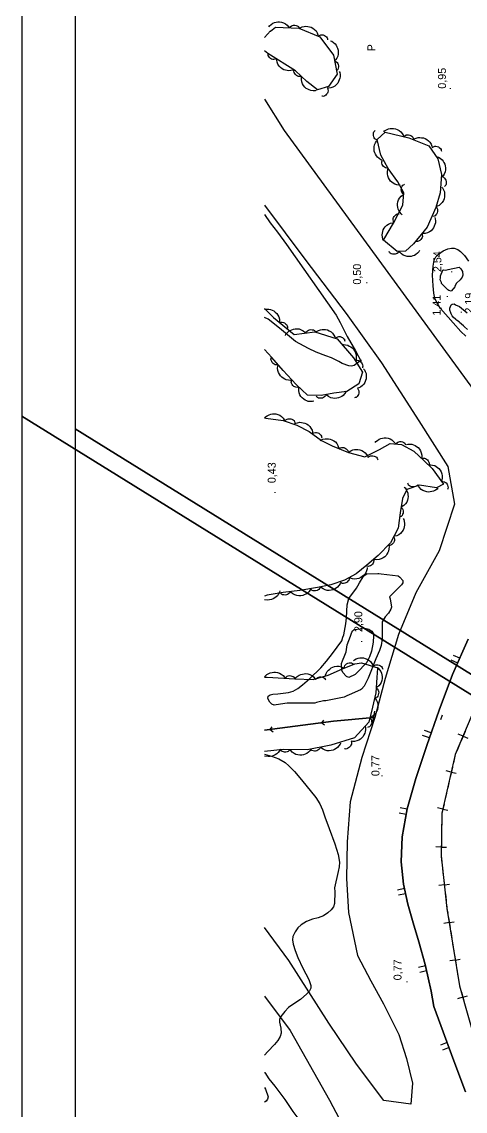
# Model space of a CAD drawing. Extents: x 747954 to 748544, y 4317181 to 4318208.
# Drawn here: x 747954.5 to 748037.6, y 4317416.2 to 4317620.4 of the extents above; entities that cross this region are included whole.
import ezdxf

# ---------------------------------------------------------------- set-up
doc = ezdxf.new("R2010")
doc.units = 0
doc.linetypes.add('DASHED', pattern=[0])
doc.layers.get('0').update_dxf_attribs({"linetype": 'CONTINUOUS'})
for name, color, linetype in [('1', 7, 'CONTINUOUS'), ('11', 7, 'CONTINUOUS'), ('2', 7, 'CONTINUOUS'), ('27', 7, 'CONTINUOUS'), ('36', 7, 'CONTINUOUS'), ('44', 7, 'CONTINUOUS'), ('48', 7, 'CONTINUOUS'), ('53', 7, 'CONTINUOUS'), ('56', 7, 'CONTINUOUS'), ('PATTERN_CLASS', 7, 'CONTINUOUS')]:
    doc.layers.add(name, color=color, linetype=linetype)

msp = doc.modelspace()

# ---------------------------------------------------------------- linework, layer by layer
at = {"layer": '1', "color": 0, "linetype": 'CONTINUOUS'}
for p, q in [((748036.56, 4317501.13), (748035.35, 4317501.67)), ((748036.16, 4317500.22), (748034.94, 4317500.76)), ((748031.18, 4317487.14), (748029.92, 4317487.58)), ((748030.85, 4317486.2), (748029.59, 4317486.64)), ((748026.69, 4317472.83), (748025.38, 4317473.07)), ((748026.51, 4317471.85), (748025.2, 4317472.09)), ((748026.2, 4317457.96), (748024.89, 4317457.68)), ((748026.4, 4317456.98), (748025.1, 4317456.71)), ((748030.13, 4317443.49), (748028.83, 4317443.2)), ((748030.34, 4317442.52), (748029.04, 4317442.23)), ((748034.2, 4317429.11), (748032.95, 4317428.64)), ((748034.55, 4317428.17), (748033.3, 4317427.71))]:
    msp.add_line(p, q, dxfattribs=at)
msp.add_lwpolyline([(748038.14, 4317504.69), (748035.22, 4317498.09), (748032.68, 4317491.37), (748030.35, 4317484.8), (748028.31, 4317478.59), (748026.7, 4317472.89), (748025.74, 4317467.69), (748025.58, 4317462.98), (748026.02, 4317458.79), (748026.81, 4317455.05), (748027.81, 4317451.56), (748028.91, 4317447.98), (748030.08, 4317443.71), (748031.18, 4317438.73), (748031.67, 4317435.85), (748035.47, 4317425.71), (748037.64, 4317419.86)], dxfattribs=at)
at = {"layer": '11', "color": 0, "linetype": 'DASHED'}
for points in [[(748000, 4317605.9), (748003.63, 4317600.01), (748043.7, 4317545.21), (748047.47, 4317540.73), (748051.45, 4317542.02), (748057.68, 4317545.34), (748064.11, 4317547.54), (748069.48, 4317549.06), (748075.17, 4317549.69), (748081.34, 4317550.17), (748086.13, 4317550.8), (748089.96, 4317551.21), (748095.17, 4317553.44), (748098.52, 4317557.4), (748100.82, 4317560.67), (748100.83, 4317565.58), (748094.16, 4317581.65), (748088.17, 4317591.9)], [(748000, 4317586.04), (748007.74, 4317575.69), (748015.28, 4317565.73), (748021.86, 4317556.46), (748028.91, 4317545.59), (748034.33, 4317537.04), (748035.55, 4317530.02), (748032.72, 4317521.28), (748028.32, 4317513.41), (748025.07, 4317505.55), (748022.59, 4317497.36), (748020.66, 4317490.05), (748018.2, 4317482.53), (748016.02, 4317474.25), (748015.44, 4317466.71), (748015.36, 4317459.84), (748015.68, 4317453.48), (748017.39, 4317445.4), (748019.9, 4317440.69), (748022.29, 4317436.39), (748025.11, 4317430.62), (748026.57, 4317426.12), (748027.69, 4317421.51), (748027.36, 4317417.56), (748022.32, 4317418.23), (748017.21, 4317425.09), (748012.05, 4317432.75), (748004.54, 4317444.46), (748000, 4317450.64)], [(748000, 4317437.81), (748004.79, 4317431.34), (748012.17, 4317418.32), (748021.83, 4317399.92), (748025.86, 4317393.98)]]:
    msp.add_lwpolyline(points, dxfattribs=at)
at = {"layer": '2', "color": 0, "linetype": 'CONTINUOUS'}
for p, q in [((748020.6, 4317491.23), (748020.21, 4317489.17)), ((748033.25, 4317490.48), (748032.93, 4317489.57))]:
    msp.add_line(p, q, dxfattribs=at)
at = {"layer": '27', "color": 0, "linetype": 'CONTINUOUS'}
for p, q in [((748010.68, 4317489.05), (748011.06, 4317489.53)), ((748010.68, 4317489.05), (748011.24, 4317488.62)), ((748001.02, 4317487.77), (748001.39, 4317488.26)), ((748001.02, 4317487.77), (748001.57, 4317487.35))]:
    msp.add_line(p, q, dxfattribs=at)
msp.add_lwpolyline([(748020.38, 4317490.05), (748012.92, 4317489.34), (748000, 4317487.64)], dxfattribs=at)
at = {"layer": '44', "color": 0, "linetype": 'CONTINUOUS'}
for points in [[(748000, 4317584.27), (748001.05, 4317582.75), (748002.41, 4317580.98), (748004.12, 4317578.63), (748013.38, 4317565.42), (748014.16, 4317564.04), (748015.48, 4317561.4), (748017, 4317558.76), (748018.05, 4317556.71), (748018.05, 4317557.02), (748017.74, 4317556.71), (748016.76, 4317555.96), (748016.27, 4317555.85), (748015.79, 4317555.94), (748014.52, 4317556.34), (748013.89, 4317556.73), (748012.51, 4317557.44), (748011.47, 4317557.77), (748009.65, 4317558.48), (748008.2, 4317559.19), (748005.77, 4317560.5), (748005.01, 4317561.11), (748002.76, 4317563.01), (748000.65, 4317564.66), (748000, 4317565)], [(748037.67, 4317561.48), (748036.76, 4317562.38), (748035.32, 4317563.96), (748032.96, 4317566.67), (748032.32, 4317567.66), (748031.9, 4317568.63), (748031.7, 4317569.54), (748031.55, 4317570.94), (748031.47, 4317572.91), (748031.55, 4317574.59), (748031.77, 4317575.73), (748032.09, 4317576.33), (748032.59, 4317576.84), (748033.44, 4317577.46), (748034.31, 4317577.87), (748035.03, 4317578), (748035.48, 4317577.96), (748036.17, 4317577.73), (748036.71, 4317577.33), (748037.41, 4317576.59), (748038.17, 4317575.55)], [(748033.39, 4317573.83), (748033.49, 4317573.92), (748033.93, 4317573.88), (748034.35, 4317573.98), (748036.45, 4317574.42), (748036.77, 4317574.12), (748037.04, 4317573.6), (748037.15, 4317572.94), (748037.01, 4317572.52), (748036.64, 4317572.03), (748035.94, 4317571.4), (748035.63, 4317570.86), (748035.67, 4317570.8), (748034.95, 4317569.94), (748034.52, 4317570.02), (748034.31, 4317570.16), (748033.42, 4317571.03), (748033.16, 4317571.38), (748033.15, 4317571.51), (748032.91, 4317572.07), (748032.93, 4317572.42), (748032.95, 4317572.73), (748032.94, 4317572.79), (748033.39, 4317573.83)], [(748038.03, 4317562.73), (748037.42, 4317563.25), (748037.25, 4317563.39), (748036.53, 4317564.03), (748036.41, 4317564.14), (748035.91, 4317564.51), (748035.8, 4317564.61), (748035.33, 4317565.06), (748035.11, 4317565.29), (748034.94, 4317565.65), (748034.86, 4317565.87), (748034.71, 4317566.34), (748034.67, 4317566.71), (748034.93, 4317567.36), (748035.11, 4317567.5), (748035.48, 4317567.57), (748035.76, 4317567.36), (748036.49, 4317567.06)], [(748036.49, 4317567.06), (748037.95, 4317565.83)], [(748021.2, 4317517), (748021.4, 4317516.98), (748021.84, 4317516.94), (748024.99, 4317516.6), (748025.34, 4317516.34), (748025.88, 4317515.69), (748025.89, 4317515.26), (748025.65, 4317514.89), (748025.07, 4317514.35), (748023.41, 4317512.66), (748023.52, 4317512.23), (748023.76, 4317510.73), (748023.62, 4317510.31), (748023.18, 4317509.55), (748022.59, 4317508.89), (748022, 4317507.96), (748022.01, 4317507.53), (748021.99, 4317504.75), (748021.81, 4317503.54), (748021.49, 4317502.56), (748020.84, 4317501.03), (748019.37, 4317497.39), (748018.61, 4317495.88), (748018.13, 4317495.35), (748017.96, 4317495.19), (748015.81, 4317494.27), (748015.41, 4317494.07), (748014.91, 4317493.81), (748011.44, 4317493.17), (748011, 4317493.13), (748009.74, 4317492.85), (748009.38, 4317492.69), (748004.21, 4317492.71), (748003.77, 4317492.62), (748001.75, 4317492.33), (748001.35, 4317492.51), (748000.98, 4317492.9), (748000.58, 4317493.6), (748000.67, 4317494.03), (748001.02, 4317494.29), (748001.51, 4317494.41), (748002.46, 4317494.46), (748004.46, 4317494.69), (748005.31, 4317494.96), (748006.2, 4317495.44), (748007.11, 4317496.14), (748008.37, 4317497.28), (748010.53, 4317499.33), (748011.6, 4317500.55), (748012.72, 4317502.03), (748014.44, 4317504.42), (748014.64, 4317505.05), (748014.81, 4317505.52), (748015.23, 4317507.57), (748015.35, 4317508.73), (748015.48, 4317511.13), (748015.79, 4317512.3), (748017.19, 4317514.28), (748017.46, 4317514.69), (748017.74, 4317515.23), (748018.46, 4317516.39), (748018.78, 4317516.69), (748019.13, 4317516.92), (748021.2, 4317517)], [(748017.93, 4317506.64), (748017.93, 4317506.64), (748018.34, 4317506.81), (748018.78, 4317506.79), (748019.53, 4317506.57), (748020.06, 4317506.21), (748020.4, 4317505.73), (748020.42, 4317505.3), (748020.31, 4317504.11), (748020.01, 4317502.44), (748019.65, 4317501.42), (748019.03, 4317500.12), (748018.78, 4317499.98), (748017.65, 4317498.76), (748017.33, 4317498.44), (748016.95, 4317498.09), (748015.76, 4317497.51), (748015.36, 4317497.69), (748015.28, 4317497.75), (748014.64, 4317498.48), (748014.46, 4317498.89), (748014.43, 4317499), (748014.42, 4317500.16), (748014.58, 4317500.64), (748015.02, 4317501.73), (748015.3, 4317502.31), (748015.38, 4317503.21), (748015.45, 4317503.61), (748016.09, 4317505.29), (748016.3, 4317506.04), (748016.54, 4317506.27), (748016.77, 4317506.5), (748017.93, 4317506.64)], [(748000, 4317483.16), (748001.3, 4317482.8), (748002.63, 4317482.26), (748003.82, 4317481.59), (748004.53, 4317480.98), (748005.57, 4317479.89), (748006.88, 4317478.34), (748009.58, 4317475.02), (748010.33, 4317473.84), (748010.84, 4317472.71), (748011.28, 4317471.38), (748012.1, 4317469.23), (748013.14, 4317466.34), (748013.74, 4317464.32), (748013.99, 4317462.94), (748013.96, 4317462.04), (748013.75, 4317461.16), (748013.09, 4317458.11), (748013.12, 4317457.34), (748013.08, 4317455.17), (748012.87, 4317454.56), (748012.46, 4317453.96), (748011.84, 4317453.39), (748011.02, 4317452.88), (748010.02, 4317452.46), (748008.94, 4317452.21), (748007.83, 4317451.77), (748006.84, 4317451.19), (748006.23, 4317450.62), (748005.7, 4317449.87), (748005.29, 4317448.98), (748005.24, 4317448.39), (748005.36, 4317447.55), (748005.7, 4317446.33), (748006.22, 4317445.04), (748007.14, 4317443.08), (748008.27, 4317440.91), (748008.67, 4317439.78), (748008.62, 4317439.29), (748008.37, 4317438.8), (748007.88, 4317438.25), (748006.74, 4317437.19), (748006, 4317436.75), (748004.49, 4317435.69), (748003.75, 4317434.96), (748003, 4317434), (748002.78, 4317433.4), (748002.81, 4317432.91), (748003.05, 4317431.79), (748003.07, 4317430.85), (748002.89, 4317430.23), (748002.48, 4317429.52), (748001.82, 4317428.73), (748000.59, 4317427.46), (748000, 4317426.75)], [(748000, 4317423.52), (748000.01, 4317423.5), (748000.81, 4317422.29), (748001.88, 4317420.92), (748003.76, 4317418.41), (748005.29, 4317416.21), (748007.14, 4317413.69), (748021.96, 4317392.65), (748022.67, 4317391.37), (748023.84, 4317389.06), (748024.99, 4317386.6), (748026.85, 4317382.42), (748027.15, 4317381.34), (748027.28, 4317380.23), (748027.15, 4317379.66), (748026.7, 4317378.4)], [(748000, 4317420.7), (748000.16, 4317420.35), (748000.64, 4317418.92), (748000.55, 4317418.48), (748000.27, 4317418.13), (748000, 4317417.93)]]:
    msp.add_lwpolyline(points, dxfattribs=at)
at = {"layer": '53', "color": 0, "linetype": 'CONTINUOUS'}
msp.add_line((748000, 4317617.46), (748001.12, 4317618.67), dxfattribs=at)
for points in [[(748000.78, 4317619.46), (748000.91, 4317619.66), (748001.19, 4317619.89), (748001.53, 4317620.14), (748001.83, 4317620.25), (748002.14, 4317620.33), (748002.46, 4317620.39), (748002.81, 4317620.39), (748003.18, 4317620.34), (748003.55, 4317620.23), (748003.89, 4317620.04), (748004.23, 4317619.77), (748004.47, 4317619.48), (748004.59, 4317619.27), (748004.78, 4317619.47), (748005, 4317619.65), (748005.21, 4317619.72), (748005.41, 4317619.77), (748005.67, 4317619.76), (748005.89, 4317619.7), (748006.12, 4317619.61), (748006.31, 4317619.49), (748006.41, 4317619.32), (748006.49, 4317619.18)], [(748006.49, 4317619.15), (748006.67, 4317619.29), (748007.02, 4317619.42), (748007.42, 4317619.54), (748007.74, 4317619.55), (748008.06, 4317619.52), (748008.38, 4317619.48), (748008.71, 4317619.37), (748009.04, 4317619.19), (748009.36, 4317618.97), (748009.62, 4317618.68), (748009.84, 4317618.31), (748009.98, 4317617.97), (748010.02, 4317617.72), (748010.26, 4317617.85), (748010.54, 4317617.94), (748010.75, 4317617.94), (748010.96, 4317617.93), (748011.2, 4317617.83), (748011.39, 4317617.71), (748011.59, 4317617.55), (748011.72, 4317617.37), (748011.76, 4317617.17), (748011.79, 4317617.02)], [(748012.36, 4317616.83), (748012.58, 4317616.75), (748012.88, 4317616.53), (748013.2, 4317616.26), (748013.38, 4317616), (748013.53, 4317615.71), (748013.67, 4317615.43), (748013.76, 4317615.09), (748013.79, 4317614.71), (748013.77, 4317614.32), (748013.68, 4317613.95), (748013.49, 4317613.55), (748013.27, 4317613.26), (748013.09, 4317613.09), (748013.33, 4317612.95), (748013.56, 4317612.77), (748013.68, 4317612.59), (748013.78, 4317612.41), (748013.83, 4317612.15), (748013.83, 4317611.93), (748013.8, 4317611.68), (748013.73, 4317611.47), (748013.58, 4317611.33), (748013.47, 4317611.22)], [(748005.49, 4317611.42), (748005.29, 4317611.31), (748004.93, 4317611.24), (748004.51, 4317611.2), (748004.19, 4317611.24), (748003.88, 4317611.33), (748003.58, 4317611.42), (748003.27, 4317611.59), (748002.98, 4317611.82), (748002.7, 4317612.1), (748002.49, 4317612.43), (748002.33, 4317612.83), (748002.26, 4317613.19), (748002.26, 4317613.44), (748002, 4317613.36), (748001.71, 4317613.31), (748001.5, 4317613.35), (748001.3, 4317613.4), (748001.08, 4317613.54), (748000.91, 4317613.69), (748000.75, 4317613.89), (748000.65, 4317614.08), (748000.64, 4317614.28), (748000.64, 4317614.44)], [(748009.67, 4317607.52), (748009.45, 4317607.46), (748009.08, 4317607.47), (748008.66, 4317607.51), (748008.36, 4317607.62), (748008.08, 4317607.76), (748007.8, 4317607.92), (748007.53, 4317608.15), (748007.29, 4317608.43), (748007.08, 4317608.76), (748006.94, 4317609.13), (748006.87, 4317609.56), (748006.88, 4317609.92), (748006.93, 4317610.17), (748006.65, 4317610.14), (748006.36, 4317610.15), (748006.16, 4317610.23), (748005.98, 4317610.33), (748005.79, 4317610.51), (748005.66, 4317610.69), (748005.54, 4317610.91), (748005.48, 4317611.12), (748005.51, 4317611.32), (748005.54, 4317611.48)], [(748013.97, 4317611.11), (748014.07, 4317610.9), (748014.12, 4317610.53), (748014.14, 4317610.11), (748014.08, 4317609.8), (748013.98, 4317609.5), (748013.86, 4317609.2), (748013.68, 4317608.9), (748013.43, 4317608.62), (748013.14, 4317608.36), (748012.8, 4317608.17), (748012.39, 4317608.03), (748012.02, 4317607.98), (748011.78, 4317608), (748011.85, 4317607.73), (748011.87, 4317607.44), (748011.83, 4317607.23), (748011.76, 4317607.03), (748011.61, 4317606.82), (748011.45, 4317606.66), (748011.25, 4317606.51), (748011.05, 4317606.42), (748010.85, 4317606.43), (748010.69, 4317606.43)], [(748021.97, 4317594.47), (748021.75, 4317594.55), (748021.45, 4317594.76), (748021.12, 4317595.02), (748020.93, 4317595.27), (748020.78, 4317595.56), (748020.63, 4317595.84), (748020.53, 4317596.18), (748020.49, 4317596.55), (748020.49, 4317596.94), (748020.58, 4317597.32), (748020.76, 4317597.72), (748020.97, 4317598.02), (748021.14, 4317598.19), (748020.9, 4317598.32), (748020.67, 4317598.49), (748020.54, 4317598.67), (748020.44, 4317598.85), (748020.38, 4317599.11), (748020.37, 4317599.33), (748020.4, 4317599.58), (748020.46, 4317599.79), (748020.61, 4317599.94), (748020.71, 4317600.05)], [(748022.32, 4317599.8), (748022.48, 4317599.96), (748022.8, 4317600.14), (748023.18, 4317600.32), (748023.5, 4317600.38), (748023.82, 4317600.39), (748024.14, 4317600.4), (748024.48, 4317600.33), (748024.83, 4317600.21), (748025.18, 4317600.03), (748025.48, 4317599.78), (748025.76, 4317599.45), (748025.94, 4317599.13), (748026.02, 4317598.89), (748026.24, 4317599.05), (748026.5, 4317599.19), (748026.71, 4317599.22), (748026.92, 4317599.23), (748027.17, 4317599.17), (748027.38, 4317599.08), (748027.59, 4317598.94), (748027.75, 4317598.79), (748027.82, 4317598.6), (748027.88, 4317598.45)], [(748027.83, 4317598.32), (748028.02, 4317598.46), (748028.37, 4317598.59), (748028.77, 4317598.7), (748029.09, 4317598.71), (748029.41, 4317598.68), (748029.73, 4317598.63), (748030.06, 4317598.52), (748030.38, 4317598.34), (748030.7, 4317598.11), (748030.96, 4317597.82), (748031.18, 4317597.45), (748031.31, 4317597.1), (748031.35, 4317596.86), (748031.6, 4317596.98), (748031.87, 4317597.07), (748032.09, 4317597.07), (748032.3, 4317597.05), (748032.54, 4317596.95), (748032.72, 4317596.83), (748032.92, 4317596.66), (748033.05, 4317596.49), (748033.09, 4317596.29), (748033.12, 4317596.14)], [(748032.37, 4317595.09), (748032.59, 4317595.01), (748032.9, 4317594.81), (748033.23, 4317594.55), (748033.42, 4317594.3), (748033.58, 4317594.01), (748033.73, 4317593.73), (748033.83, 4317593.4), (748033.88, 4317593.03), (748033.88, 4317592.64), (748033.79, 4317592.26), (748033.62, 4317591.86), (748033.41, 4317591.55), (748033.24, 4317591.38), (748033.48, 4317591.25), (748033.72, 4317591.08), (748033.84, 4317590.9), (748033.95, 4317590.72), (748034.01, 4317590.47), (748034.02, 4317590.24), (748034, 4317589.99), (748033.93, 4317589.78), (748033.79, 4317589.64), (748033.69, 4317589.52)], [(748025.37, 4317589.8), (748025.14, 4317589.78), (748024.78, 4317589.86), (748024.37, 4317589.98), (748024.1, 4317590.14), (748023.85, 4317590.34), (748023.6, 4317590.55), (748023.39, 4317590.82), (748023.2, 4317591.14), (748023.06, 4317591.51), (748022.99, 4317591.89), (748023, 4317592.33), (748023.08, 4317592.69), (748023.18, 4317592.91), (748022.9, 4317592.94), (748022.62, 4317593.01), (748022.44, 4317593.13), (748022.27, 4317593.25), (748022.12, 4317593.47), (748022.03, 4317593.67), (748021.96, 4317593.91), (748021.94, 4317594.13), (748022.01, 4317594.32), (748022.06, 4317594.47)], [(748025.78, 4317584.24), (748025.59, 4317584.38), (748025.36, 4317584.67), (748025.12, 4317585.01), (748025.02, 4317585.31), (748024.95, 4317585.63), (748024.89, 4317585.94), (748024.9, 4317586.29), (748024.97, 4317586.66), (748025.08, 4317587.03), (748025.28, 4317587.37), (748025.56, 4317587.7), (748025.85, 4317587.93), (748026.07, 4317588.04), (748025.87, 4317588.24), (748025.7, 4317588.47), (748025.63, 4317588.68), (748025.59, 4317588.88), (748025.61, 4317589.14), (748025.66, 4317589.36), (748025.76, 4317589.59), (748025.89, 4317589.77), (748026.06, 4317589.87), (748026.2, 4317589.95)], [(748033.18, 4317589.42), (748033.34, 4317589.25), (748033.5, 4317588.92), (748033.66, 4317588.54), (748033.71, 4317588.22), (748033.71, 4317587.9), (748033.7, 4317587.58), (748033.62, 4317587.24), (748033.48, 4317586.89), (748033.28, 4317586.55), (748033.02, 4317586.26), (748032.67, 4317586), (748032.35, 4317585.84), (748032.11, 4317585.77), (748032.26, 4317585.54), (748032.38, 4317585.27), (748032.4, 4317585.06), (748032.4, 4317584.85), (748032.33, 4317584.6), (748032.23, 4317584.4), (748032.09, 4317584.19), (748031.93, 4317584.04), (748031.73, 4317583.98), (748031.58, 4317583.93)], [(748022.27, 4317579.47), (748022.15, 4317579.67), (748022.08, 4317580.03), (748022.02, 4317580.45), (748022.05, 4317580.76), (748022.13, 4317581.08), (748022.22, 4317581.38), (748022.38, 4317581.7), (748022.6, 4317581.99), (748022.87, 4317582.28), (748023.2, 4317582.49), (748023.6, 4317582.66), (748023.96, 4317582.74), (748024.21, 4317582.75), (748024.12, 4317583.01), (748024.06, 4317583.29), (748024.1, 4317583.51), (748024.15, 4317583.71), (748024.28, 4317583.93), (748024.42, 4317584.1), (748024.62, 4317584.27), (748024.81, 4317584.38), (748025.01, 4317584.39), (748025.17, 4317584.4)], [(748031.88, 4317583.7), (748031.96, 4317583.48), (748031.99, 4317583.11), (748031.98, 4317582.69), (748031.9, 4317582.38), (748031.78, 4317582.09), (748031.64, 4317581.79), (748031.44, 4317581.51), (748031.18, 4317581.25), (748030.87, 4317581.01), (748030.52, 4317580.84), (748030.09, 4317580.73), (748029.73, 4317580.71), (748029.48, 4317580.74), (748029.53, 4317580.47), (748029.54, 4317580.18), (748029.48, 4317579.97), (748029.4, 4317579.78), (748029.23, 4317579.58), (748029.07, 4317579.43), (748028.85, 4317579.29), (748028.65, 4317579.21), (748028.45, 4317579.24), (748028.29, 4317579.25)], [(748029.03, 4317577.51), (748028.91, 4317577.3), (748028.65, 4317577.04), (748028.33, 4317576.77), (748028.05, 4317576.63), (748027.74, 4317576.53), (748027.43, 4317576.44), (748027.08, 4317576.41), (748026.71, 4317576.44), (748026.33, 4317576.52), (748025.97, 4317576.68), (748025.61, 4317576.92), (748025.36, 4317577.19), (748025.22, 4317577.39), (748025.05, 4317577.18), (748024.83, 4317576.98), (748024.63, 4317576.89), (748024.44, 4317576.83), (748024.18, 4317576.82), (748023.96, 4317576.85), (748023.71, 4317576.92), (748023.52, 4317577.03), (748023.4, 4317577.19), (748023.31, 4317577.32)], [(748000, 4317566.54), (748000.38, 4317566.56), (748000.8, 4317566.56), (748001.11, 4317566.48), (748001.41, 4317566.35), (748001.7, 4317566.22), (748001.98, 4317566.01), (748002.25, 4317565.75), (748002.49, 4317565.44), (748002.65, 4317565.09), (748002.76, 4317564.67), (748002.78, 4317564.3), (748002.75, 4317564.05), (748003.02, 4317564.1), (748003.31, 4317564.11), (748003.52, 4317564.05), (748003.71, 4317563.97), (748003.92, 4317563.81), (748004.06, 4317563.64), (748004.2, 4317563.42), (748004.28, 4317563.22), (748004.25, 4317563.02), (748004.24, 4317562.86)], [(748003.88, 4317561.61), (748003.98, 4317561.83), (748004.22, 4317562.11), (748004.51, 4317562.4), (748004.79, 4317562.57), (748005.08, 4317562.69), (748005.38, 4317562.81), (748005.73, 4317562.87), (748006.1, 4317562.87), (748006.49, 4317562.83), (748006.85, 4317562.7), (748007.23, 4317562.49), (748007.51, 4317562.25), (748007.67, 4317562.05), (748007.82, 4317562.28), (748008.02, 4317562.5), (748008.21, 4317562.6), (748008.4, 4317562.68), (748008.66, 4317562.72), (748008.88, 4317562.7), (748009.13, 4317562.65), (748009.33, 4317562.56), (748009.46, 4317562.41), (748009.56, 4317562.29)], [(748009.56, 4317562.22), (748009.73, 4317562.38), (748010.06, 4317562.54), (748010.45, 4317562.69), (748010.77, 4317562.73), (748011.09, 4317562.73), (748011.41, 4317562.72), (748011.75, 4317562.64), (748012.09, 4317562.49), (748012.43, 4317562.29), (748012.72, 4317562.03), (748012.98, 4317561.68), (748013.14, 4317561.35), (748013.2, 4317561.11), (748013.43, 4317561.26), (748013.7, 4317561.38), (748013.91, 4317561.4), (748014.12, 4317561.4), (748014.37, 4317561.32), (748014.57, 4317561.22), (748014.78, 4317561.07), (748014.93, 4317560.91), (748014.98, 4317560.72), (748015.03, 4317560.57)], [(748014.57, 4317559.85), (748014.8, 4317559.89), (748015.16, 4317559.85), (748015.57, 4317559.77), (748015.86, 4317559.64), (748016.13, 4317559.46), (748016.4, 4317559.28), (748016.64, 4317559.02), (748016.85, 4317558.72), (748017.03, 4317558.37), (748017.13, 4317557.99), (748017.16, 4317557.56), (748017.12, 4317557.19), (748017.05, 4317556.96), (748017.32, 4317556.96), (748017.61, 4317556.92), (748017.8, 4317556.82), (748017.98, 4317556.7), (748018.15, 4317556.51), (748018.26, 4317556.32), (748018.36, 4317556.08), (748018.4, 4317555.87), (748018.34, 4317555.67), (748018.3, 4317555.52)], [(748005.05, 4317553.24), (748004.82, 4317553.2), (748004.45, 4317553.23), (748004.04, 4317553.31), (748003.75, 4317553.44), (748003.48, 4317553.62), (748003.21, 4317553.8), (748002.96, 4317554.05), (748002.75, 4317554.35), (748002.57, 4317554.7), (748002.46, 4317555.07), (748002.43, 4317555.5), (748002.47, 4317555.87), (748002.54, 4317556.11), (748002.26, 4317556.1), (748001.97, 4317556.14), (748001.78, 4317556.24), (748001.61, 4317556.35), (748001.43, 4317556.55), (748001.32, 4317556.74), (748001.22, 4317556.97), (748001.18, 4317557.19), (748001.23, 4317557.38), (748001.27, 4317557.54)], [(748018.53, 4317555.36), (748018.69, 4317555.19), (748018.85, 4317554.86), (748018.99, 4317554.46), (748019.03, 4317554.15), (748019.02, 4317553.83), (748019.01, 4317553.51), (748018.92, 4317553.17), (748018.77, 4317552.83), (748018.57, 4317552.49), (748018.3, 4317552.21), (748017.95, 4317551.95), (748017.62, 4317551.79), (748017.38, 4317551.73), (748017.53, 4317551.5), (748017.64, 4317551.23), (748017.66, 4317551.02), (748017.65, 4317550.81), (748017.58, 4317550.56), (748017.47, 4317550.36), (748017.32, 4317550.16), (748017.16, 4317550.01), (748016.97, 4317549.96), (748016.81, 4317549.91)], [(748009.19, 4317549.29), (748008.96, 4317549.23), (748008.6, 4317549.23), (748008.18, 4317549.27), (748007.88, 4317549.38), (748007.59, 4317549.52), (748007.31, 4317549.68), (748007.04, 4317549.91), (748006.8, 4317550.19), (748006.59, 4317550.52), (748006.45, 4317550.88), (748006.38, 4317551.31), (748006.38, 4317551.68), (748006.43, 4317551.92), (748006.16, 4317551.89), (748005.87, 4317551.9), (748005.67, 4317551.98), (748005.48, 4317552.08), (748005.29, 4317552.26), (748005.16, 4317552.44), (748005.04, 4317552.66), (748004.98, 4317552.87), (748005.01, 4317553.07), (748005.04, 4317553.23)], [(748015.28, 4317551.19), (748015.2, 4317550.97), (748014.97, 4317550.68), (748014.69, 4317550.37), (748014.43, 4317550.19), (748014.14, 4317550.05), (748013.85, 4317549.92), (748013.51, 4317549.84), (748013.13, 4317549.82), (748012.74, 4317549.84), (748012.37, 4317549.95), (748011.98, 4317550.15), (748011.69, 4317550.37), (748011.53, 4317550.55), (748011.38, 4317550.32), (748011.2, 4317550.09), (748011.02, 4317549.98), (748010.83, 4317549.89), (748010.57, 4317549.84), (748010.35, 4317549.84), (748010.1, 4317549.88), (748009.89, 4317549.96), (748009.76, 4317550.11), (748009.64, 4317550.22)], [(748000, 4317546.17), (748000.15, 4317546.35), (748000.45, 4317546.56), (748000.82, 4317546.77), (748001.13, 4317546.85), (748001.45, 4317546.9), (748001.76, 4317546.93), (748002.11, 4317546.9), (748002.47, 4317546.8), (748002.84, 4317546.66), (748003.16, 4317546.44), (748003.46, 4317546.13), (748003.67, 4317545.82), (748003.77, 4317545.6), (748003.98, 4317545.78), (748004.22, 4317545.93), (748004.43, 4317545.98), (748004.64, 4317546.01), (748004.9, 4317545.97), (748005.11, 4317545.9), (748005.33, 4317545.79), (748005.5, 4317545.65), (748005.59, 4317545.46), (748005.66, 4317545.32)], [(748005.6, 4317545.04), (748005.8, 4317545.16), (748006.16, 4317545.26), (748006.57, 4317545.34), (748006.89, 4317545.32), (748007.2, 4317545.26), (748007.51, 4317545.19), (748007.83, 4317545.04), (748008.15, 4317544.84), (748008.44, 4317544.58), (748008.68, 4317544.27), (748008.87, 4317543.88), (748008.97, 4317543.53), (748008.98, 4317543.28), (748009.24, 4317543.39), (748009.52, 4317543.45), (748009.74, 4317543.43), (748009.94, 4317543.39), (748010.17, 4317543.28), (748010.35, 4317543.14), (748010.53, 4317542.96), (748010.65, 4317542.77), (748010.67, 4317542.57), (748010.69, 4317542.42)], [(748010.39, 4317541.89), (748010.58, 4317542.03), (748010.92, 4317542.16), (748011.33, 4317542.27), (748011.65, 4317542.27), (748011.97, 4317542.24), (748012.28, 4317542.19), (748012.61, 4317542.07), (748012.94, 4317541.89), (748013.25, 4317541.66), (748013.51, 4317541.37), (748013.73, 4317540.99), (748013.86, 4317540.65), (748013.9, 4317540.4), (748014.14, 4317540.53), (748014.42, 4317540.62), (748014.64, 4317540.61), (748014.84, 4317540.59), (748015.08, 4317540.49), (748015.27, 4317540.37), (748015.46, 4317540.2), (748015.59, 4317540.03), (748015.63, 4317539.83), (748015.66, 4317539.67)], [(748020.7, 4317541.54), (748020.84, 4317541.73), (748021.12, 4317541.96), (748021.47, 4317542.2), (748021.77, 4317542.31), (748022.09, 4317542.38), (748022.4, 4317542.43), (748022.75, 4317542.43), (748023.12, 4317542.36), (748023.49, 4317542.25), (748023.83, 4317542.05), (748024.16, 4317541.77), (748024.39, 4317541.48), (748024.5, 4317541.26), (748024.7, 4317541.46), (748024.93, 4317541.63), (748025.13, 4317541.7), (748025.34, 4317541.74), (748025.6, 4317541.72), (748025.81, 4317541.67), (748026.05, 4317541.57), (748026.23, 4317541.45), (748026.33, 4317541.27), (748026.41, 4317541.13)], [(748015.66, 4317539.67), (748015.82, 4317539.83), (748016.14, 4317540.01), (748016.53, 4317540.19), (748016.84, 4317540.24), (748017.16, 4317540.26), (748017.48, 4317540.26), (748017.83, 4317540.2), (748018.18, 4317540.07), (748018.52, 4317539.89), (748018.82, 4317539.64), (748019.1, 4317539.31), (748019.28, 4317538.99), (748019.36, 4317538.75), (748019.58, 4317538.91), (748019.84, 4317539.04), (748020.05, 4317539.07), (748020.26, 4317539.08), (748020.52, 4317539.02), (748020.72, 4317538.93), (748020.93, 4317538.8), (748021.09, 4317538.64), (748021.16, 4317538.45), (748021.21, 4317538.31)], [(748026.58, 4317541.19), (748026.81, 4317541.26), (748027.18, 4317541.26), (748027.6, 4317541.23), (748027.9, 4317541.12), (748028.19, 4317540.98), (748028.47, 4317540.83), (748028.74, 4317540.61), (748028.98, 4317540.32), (748029.2, 4317540), (748029.34, 4317539.64), (748029.42, 4317539.21), (748029.42, 4317538.84), (748029.38, 4317538.6), (748029.65, 4317538.63), (748029.94, 4317538.62), (748030.14, 4317538.55), (748030.33, 4317538.45), (748030.52, 4317538.28), (748030.66, 4317538.1), (748030.78, 4317537.88), (748030.84, 4317537.67), (748030.81, 4317537.47), (748030.79, 4317537.31)], [(748030.87, 4317537.38), (748031.1, 4317537.4), (748031.47, 4317537.33), (748031.87, 4317537.22), (748032.15, 4317537.06), (748032.4, 4317536.86), (748032.65, 4317536.66), (748032.87, 4317536.39), (748033.06, 4317536.06), (748033.21, 4317535.7), (748033.28, 4317535.32), (748033.27, 4317534.88), (748033.2, 4317534.52), (748033.11, 4317534.29), (748033.38, 4317534.27), (748033.67, 4317534.21), (748033.85, 4317534.09), (748034.01, 4317533.97), (748034.17, 4317533.76), (748034.26, 4317533.55), (748034.34, 4317533.31), (748034.36, 4317533.09), (748034.29, 4317532.91), (748034.24, 4317532.76)], [(748032.47, 4317533.02), (748032.32, 4317532.84), (748032.02, 4317532.64), (748031.65, 4317532.43), (748031.34, 4317532.35), (748031.02, 4317532.31), (748030.71, 4317532.28), (748030.36, 4317532.31), (748030, 4317532.41), (748029.64, 4317532.56), (748029.32, 4317532.78), (748029.01, 4317533.1), (748028.81, 4317533.4), (748028.71, 4317533.63), (748028.5, 4317533.45), (748028.25, 4317533.3), (748028.04, 4317533.25), (748027.84, 4317533.22), (748027.58, 4317533.26), (748027.37, 4317533.34), (748027.15, 4317533.45), (748026.97, 4317533.59), (748026.89, 4317533.78), (748026.82, 4317533.92)], [(748026.13, 4317533.21), (748026.31, 4317533.06), (748026.51, 4317532.75), (748026.72, 4317532.39), (748026.81, 4317532.08), (748026.85, 4317531.76), (748026.88, 4317531.44), (748026.85, 4317531.09), (748026.75, 4317530.73), (748026.61, 4317530.37), (748026.39, 4317530.05), (748026.08, 4317529.74), (748025.77, 4317529.54), (748025.54, 4317529.44), (748025.73, 4317529.23), (748025.88, 4317528.98), (748025.93, 4317528.77), (748025.96, 4317528.57), (748025.92, 4317528.31), (748025.85, 4317528.1), (748025.73, 4317527.87), (748025.59, 4317527.7), (748025.41, 4317527.62), (748025.27, 4317527.55)], [(748025.92, 4317527.34), (748026.05, 4317527.14), (748026.14, 4317526.79), (748026.22, 4317526.37), (748026.2, 4317526.06), (748026.14, 4317525.74), (748026.07, 4317525.43), (748025.93, 4317525.11), (748025.72, 4317524.8), (748025.47, 4317524.5), (748025.15, 4317524.27), (748024.76, 4317524.08), (748024.41, 4317523.98), (748024.16, 4317523.96), (748024.27, 4317523.71), (748024.33, 4317523.42), (748024.31, 4317523.21), (748024.27, 4317523), (748024.15, 4317522.77), (748024.02, 4317522.6), (748023.84, 4317522.42), (748023.65, 4317522.3), (748023.45, 4317522.28), (748023.29, 4317522.26)], [(748023.28, 4317522.23), (748023.32, 4317522), (748023.29, 4317521.64), (748023.21, 4317521.22), (748023.08, 4317520.93), (748022.91, 4317520.66), (748022.74, 4317520.39), (748022.49, 4317520.14), (748022.19, 4317519.93), (748021.84, 4317519.74), (748021.47, 4317519.63), (748021.03, 4317519.6), (748020.67, 4317519.63), (748020.43, 4317519.7), (748020.44, 4317519.42), (748020.4, 4317519.14), (748020.3, 4317518.94), (748020.19, 4317518.76), (748020, 4317518.59), (748019.81, 4317518.47), (748019.58, 4317518.37), (748019.36, 4317518.33), (748019.17, 4317518.38), (748019.01, 4317518.42)], [(748019.21, 4317518.12), (748019.21, 4317517.89), (748019.09, 4317517.53), (748018.93, 4317517.15), (748018.75, 4317516.89), (748018.52, 4317516.66), (748018.29, 4317516.44), (748017.99, 4317516.25), (748017.65, 4317516.1), (748017.28, 4317516), (748016.89, 4317515.97), (748016.46, 4317516.03), (748016.1, 4317516.14), (748015.89, 4317516.26), (748015.83, 4317515.99), (748015.74, 4317515.71), (748015.6, 4317515.55), (748015.46, 4317515.4), (748015.23, 4317515.27), (748015.02, 4317515.19), (748014.77, 4317515.15), (748014.55, 4317515.15), (748014.37, 4317515.24), (748014.23, 4317515.31)], [(748014.21, 4317515.28), (748014.13, 4317515.06), (748013.92, 4317514.76), (748013.65, 4317514.44), (748013.39, 4317514.25), (748013.11, 4317514.1), (748012.82, 4317513.96), (748012.48, 4317513.87), (748012.11, 4317513.83), (748011.72, 4317513.84), (748011.35, 4317513.93), (748010.95, 4317514.12), (748010.65, 4317514.33), (748010.48, 4317514.51), (748010.35, 4317514.27), (748010.17, 4317514.03), (748009.99, 4317513.91), (748009.81, 4317513.81), (748009.55, 4317513.76), (748009.33, 4317513.76), (748009.08, 4317513.78), (748008.87, 4317513.85), (748008.73, 4317514), (748008.61, 4317514.11)], [(748002.85, 4317513.74), (748002.8, 4317513.51), (748002.62, 4317513.19), (748002.39, 4317512.84), (748002.15, 4317512.62), (748001.89, 4317512.44), (748001.62, 4317512.27), (748001.29, 4317512.14), (748000.93, 4317512.06), (748000.54, 4317512.02), (748000, 4317512.09)], [(748008.61, 4317514.07), (748008.52, 4317513.86), (748008.28, 4317513.58), (748007.98, 4317513.28), (748007.71, 4317513.12), (748007.41, 4317512.99), (748007.12, 4317512.88), (748006.77, 4317512.82), (748006.4, 4317512.81), (748006.01, 4317512.86), (748005.64, 4317512.98), (748005.26, 4317513.2), (748004.98, 4317513.44), (748004.83, 4317513.63), (748004.68, 4317513.4), (748004.48, 4317513.19), (748004.29, 4317513.08), (748004.1, 4317513), (748003.84, 4317512.97), (748003.62, 4317512.98), (748003.37, 4317513.03), (748003.17, 4317513.12), (748003.04, 4317513.28), (748002.94, 4317513.39)], [(748016.65, 4317500.69), (748016.82, 4317500.84), (748017.15, 4317501.01), (748017.54, 4317501.16), (748017.86, 4317501.21), (748018.18, 4317501.21), (748018.5, 4317501.19), (748018.84, 4317501.11), (748019.18, 4317500.97), (748019.52, 4317500.78), (748019.81, 4317500.52), (748020.07, 4317500.17), (748020.24, 4317499.84), (748020.3, 4317499.6), (748020.53, 4317499.75), (748020.8, 4317499.87), (748021.01, 4317499.89), (748021.22, 4317499.89), (748021.47, 4317499.82), (748021.67, 4317499.72), (748021.88, 4317499.57), (748022.03, 4317499.41), (748022.09, 4317499.22), (748022.14, 4317499.07)], [(748011.37, 4317497.71), (748011.4, 4317497.94), (748011.54, 4317498.28), (748011.74, 4317498.65), (748011.95, 4317498.89), (748012.19, 4317499.1), (748012.44, 4317499.3), (748012.76, 4317499.46), (748013.11, 4317499.58), (748013.49, 4317499.65), (748013.88, 4317499.64), (748014.31, 4317499.54), (748014.65, 4317499.4), (748014.85, 4317499.26), (748014.93, 4317499.52), (748015.05, 4317499.79), (748015.2, 4317499.94), (748015.36, 4317500.08), (748015.6, 4317500.19), (748015.81, 4317500.24), (748016.07, 4317500.26), (748016.29, 4317500.24), (748016.45, 4317500.13), (748016.59, 4317500.05)], [(748021.1, 4317499.38), (748021.29, 4317499.25), (748021.53, 4317498.96), (748021.77, 4317498.62), (748021.88, 4317498.32), (748021.95, 4317498.01), (748022.01, 4317497.69), (748022.01, 4317497.34), (748021.95, 4317496.98), (748021.84, 4317496.6), (748021.65, 4317496.26), (748021.37, 4317495.93), (748021.08, 4317495.69), (748020.87, 4317495.58), (748021.06, 4317495.38), (748021.24, 4317495.15), (748021.31, 4317494.95), (748021.36, 4317494.75), (748021.34, 4317494.49), (748021.29, 4317494.27), (748021.19, 4317494.03), (748021.07, 4317493.85), (748020.9, 4317493.75), (748020.76, 4317493.67)], [(748000, 4317497.64), (748000.13, 4317497.83), (748000.42, 4317498.06), (748000.76, 4317498.3), (748001.06, 4317498.41), (748001.38, 4317498.48), (748001.69, 4317498.54), (748002.04, 4317498.54), (748002.41, 4317498.48), (748002.78, 4317498.36), (748003.12, 4317498.17), (748003.45, 4317497.89), (748003.69, 4317497.6), (748003.8, 4317497.39), (748004, 4317497.58), (748004.23, 4317497.76), (748004.43, 4317497.83), (748004.64, 4317497.87), (748004.89, 4317497.86), (748005.11, 4317497.8), (748005.35, 4317497.71), (748005.53, 4317497.59), (748005.63, 4317497.41), (748005.71, 4317497.27)], [(748005.71, 4317497.28), (748005.84, 4317497.47), (748006.11, 4317497.71), (748006.45, 4317497.96), (748006.75, 4317498.08), (748007.06, 4317498.16), (748007.37, 4317498.23), (748007.72, 4317498.24), (748008.09, 4317498.18), (748008.47, 4317498.08), (748008.81, 4317497.9), (748009.15, 4317497.63), (748009.39, 4317497.35), (748009.52, 4317497.13), (748009.7, 4317497.34), (748009.93, 4317497.52), (748010.13, 4317497.59), (748010.34, 4317497.65), (748010.59, 4317497.64), (748010.81, 4317497.59), (748011.05, 4317497.5), (748011.24, 4317497.39), (748011.34, 4317497.21), (748011.43, 4317497.08)], [(748020.6, 4317493.69), (748020.76, 4317493.53), (748020.94, 4317493.21), (748021.12, 4317492.83), (748021.18, 4317492.52), (748021.2, 4317492.19), (748021.2, 4317491.87), (748021.14, 4317491.53), (748021.02, 4317491.18), (748020.84, 4317490.83), (748020.6, 4317490.53), (748020.26, 4317490.25), (748019.94, 4317490.07), (748019.71, 4317489.99), (748019.87, 4317489.77), (748020, 4317489.51), (748020.03, 4317489.29), (748020.05, 4317489.09), (748019.99, 4317488.83), (748019.9, 4317488.63), (748019.76, 4317488.41), (748019.61, 4317488.25), (748019.42, 4317488.19), (748019.27, 4317488.13)], [(748018.82, 4317488.37), (748018.88, 4317488.15), (748018.88, 4317487.78), (748018.85, 4317487.36), (748018.75, 4317487.06), (748018.6, 4317486.77), (748018.45, 4317486.49), (748018.23, 4317486.22), (748017.95, 4317485.98), (748017.62, 4317485.76), (748017.26, 4317485.62), (748016.83, 4317485.54), (748016.46, 4317485.54), (748016.22, 4317485.59), (748016.25, 4317485.31), (748016.24, 4317485.02), (748016.16, 4317484.82), (748016.07, 4317484.63), (748015.89, 4317484.44), (748015.72, 4317484.31), (748015.49, 4317484.19), (748015.28, 4317484.12), (748015.08, 4317484.16), (748014.93, 4317484.18)], [(748014.2, 4317485.22), (748014.12, 4317485), (748013.91, 4317484.71), (748013.64, 4317484.39), (748013.38, 4317484.2), (748013.09, 4317484.05), (748012.81, 4317483.91), (748012.47, 4317483.82), (748012.1, 4317483.79), (748011.71, 4317483.8), (748011.33, 4317483.9), (748010.93, 4317484.08), (748010.64, 4317484.3), (748010.47, 4317484.48), (748010.33, 4317484.24), (748010.15, 4317484.01), (748009.97, 4317483.89), (748009.79, 4317483.79), (748009.53, 4317483.74), (748009.31, 4317483.74), (748009.06, 4317483.77), (748008.85, 4317483.84), (748008.71, 4317483.98), (748008.6, 4317484.09)], [(748002.89, 4317483.98), (748002.8, 4317483.77), (748002.56, 4317483.49), (748002.26, 4317483.19), (748001.99, 4317483.02), (748001.7, 4317482.9), (748001.4, 4317482.78), (748001.05, 4317482.72), (748000.68, 4317482.71), (748000, 4317482.8)], [(748008.61, 4317483.95), (748008.49, 4317483.75), (748008.21, 4317483.5), (748007.87, 4317483.25), (748007.58, 4317483.13), (748007.27, 4317483.04), (748006.96, 4317482.97), (748006.61, 4317482.96), (748006.24, 4317483), (748005.86, 4317483.1), (748005.52, 4317483.28), (748005.17, 4317483.55), (748004.93, 4317483.82), (748004.8, 4317484.03), (748004.62, 4317483.83), (748004.39, 4317483.64), (748004.19, 4317483.57), (748003.99, 4317483.51), (748003.73, 4317483.51), (748003.51, 4317483.56), (748003.27, 4317483.64), (748003.08, 4317483.76), (748002.98, 4317483.93), (748002.89, 4317484.06)]]:
    msp.add_lwpolyline(points, dxfattribs=at)
msp.add_point((748001.09, 4317618.66), dxfattribs=at)
at = {"layer": '56', "color": 0, "linetype": 'CONTINUOUS'}
for p, q in [((748037.17, 4317486.53), (748036.24, 4317486.92)), ((748037.55, 4317487.43), (748036.79, 4317485.63)), ((748036.5, 4317484.94), (748035.98, 4317483.73)), ((748037.17, 4317486.53), (748038.04, 4317486.16)), ((748035.65, 4317482.78), (748035.35, 4317481.5)), ((748035.18, 4317480.74), (748034.75, 4317478.84)), ((748034.96, 4317479.79), (748033.98, 4317480.01)), ((748034.96, 4317479.79), (748035.88, 4317479.58)), ((748034.58, 4317478.11), (748034.29, 4317476.82)), ((748034.06, 4317475.84), (748033.77, 4317474.56)), ((748033.38, 4317472.85), (748032.4, 4317473.07)), ((748033.38, 4317472.85), (748034.3, 4317472.64)), ((748033.19, 4317471.14), (748033.17, 4317469.83)), ((748033.15, 4317468.82), (748033.12, 4317467.5)), ((748033.11, 4317466.72), (748033.07, 4317464.77)), ((748033.09, 4317465.75), (748032.09, 4317465.77)), ((748033.09, 4317465.75), (748034.04, 4317465.73)), ((748033.07, 4317464.03), (748033.21, 4317462.72)), ((748033.32, 4317461.71), (748033.47, 4317460.4)), ((748033.66, 4317458.66), (748032.66, 4317458.55)), ((748033.55, 4317459.63), (748033.77, 4317457.69)), ((748033.66, 4317458.66), (748034.6, 4317458.77)), ((748033.85, 4317456.95), (748033.99, 4317455.64)), ((748034.42, 4317452.57), (748034.73, 4317450.64)), ((748034.57, 4317451.6), (748033.58, 4317451.44)), ((748034.57, 4317451.6), (748035.51, 4317451.76)), ((748034.85, 4317449.9), (748035.06, 4317448.6)), ((748035.22, 4317447.61), (748035.44, 4317446.31)), ((748035.72, 4317444.58), (748034.72, 4317444.42)), ((748035.56, 4317445.54), (748035.87, 4317443.62)), ((748035.72, 4317444.58), (748036.65, 4317444.73)), ((748035.99, 4317442.88), (748036.2, 4317441.57)), ((748036.85, 4317438.54), (748037.38, 4317436.67)), ((748037.11, 4317437.61), (748038.02, 4317437.87)), ((748037.11, 4317437.61), (748036.15, 4317437.33))]:
    msp.add_line(p, q, dxfattribs=at)
for points in [[(748033.6, 4317473.8), (748033.21, 4317472.11), (748033.21, 4317471.89)], [(748034.1, 4317454.64), (748034.15, 4317454.21), (748034.29, 4317453.33)], [(748036.37, 4317440.58), (748036.5, 4317439.76), (748036.63, 4317439.29)]]:
    msp.add_lwpolyline(points, dxfattribs=at)
at = {"layer": 'PATTERN_CLASS', "color": 0, "linetype": 'CONTINUOUS'}
for points in [[(748212.05, 4317625.6), (748204.96, 4317619.26), (748191.3, 4317606.33), (748171.75, 4317588.26), (748125.76, 4317550.09), (748116.24, 4317542.32), (748110.6, 4317537.93), (748103.18, 4317535.15), (748096.44, 4317534.37), (748089.55, 4317533.58), (748080.79, 4317531.23), (748069.04, 4317527.3), (748057.45, 4317518.51), (748048.37, 4317510.03), (748040.39, 4317494.16), (748035.72, 4317483.1), (748033.21, 4317472.11), (748033.06, 4317464.1), (748034.15, 4317454.21), (748036.5, 4317439.76), (748039.63, 4317428.77), (748043.86, 4317418.72), (748046.05, 4317410.39)], [(748001.12, 4317618.67), (748001.08, 4317618.65), (748002.05, 4317619.4), (748006.39, 4317619.19), (748010.35, 4317617.6), (748012.89, 4317614.16), (748013.6, 4317610.58), (748011.98, 4317608.27), (748009.91, 4317607.66), (748007.91, 4317609.21), (748005.8, 4317611.23), (748000.57, 4317614.48), (748000, 4317614.97)], [(748022.28, 4317579.46), (748022.35, 4317579.61), (748024.15, 4317582.67), (748025.91, 4317586.01), (748026.08, 4317588.32), (748024.93, 4317590.42), (748023.16, 4317592.92), (748021.76, 4317595.42), (748021.1, 4317598.34), (748022.59, 4317599.73), (748027.02, 4317598.66), (748030.74, 4317597.12), (748032.46, 4317594.71), (748033.16, 4317591.75), (748032.86, 4317588.32), (748032.06, 4317585.57), (748030.44, 4317581.91), (748027.91, 4317578.78), (748026.38, 4317577.42), (748024.85, 4317577.37), (748022.28, 4317579.46)], [(748000, 4317566.68), (748001.65, 4317564.96), (748005.54, 4317561.81), (748009.4, 4317562.27), (748013.57, 4317561.01), (748016.67, 4317557.41), (748018.34, 4317554.75), (748017.65, 4317552.56), (748015.39, 4317551.11), (748012.95, 4317550.79), (748010.57, 4317550.38), (748008.02, 4317550.4), (748005.91, 4317552.4), (748003.48, 4317555.02), (748001.32, 4317557.48), (748000, 4317559.01)], [(748000, 4317546.16), (748000.23, 4317546.14), (748003.48, 4317545.65), (748006.04, 4317544.81), (748008.33, 4317543.63), (748010.66, 4317541.94), (748012.65, 4317540.94), (748015.69, 4317539.66), (748018.79, 4317538.9), (748021.53, 4317540.26), (748023.53, 4317541.34), (748025.61, 4317541.19), (748027.94, 4317539.94), (748029.9, 4317538.13), (748031.39, 4317536.67), (748033.53, 4317533.73), (748032.17, 4317533.07), (748029.02, 4317533.57), (748026.66, 4317532.75), (748025.8, 4317531.05), (748025.39, 4317528.36), (748024.98, 4317525.52), (748023.56, 4317522.78), (748021.24, 4317520.41), (748019.16, 4317518.55), (748017.12, 4317516.94), (748014.97, 4317515.73), (748012.4, 4317514.9), (748009.92, 4317514.38), (748006.58, 4317513.83), (748003.48, 4317513.46), (748000.45, 4317512.94), (748000, 4317512.79)], [(748037.64, 4317419.86), (748035.47, 4317425.71), (748031.67, 4317435.85), (748031.18, 4317438.73), (748030.08, 4317443.71), (748028.91, 4317447.98), (748027.81, 4317451.56), (748026.81, 4317455.05), (748026.02, 4317458.79), (748025.58, 4317462.98), (748025.74, 4317467.69), (748026.7, 4317472.89), (748028.31, 4317478.59), (748030.35, 4317484.8), (748032.68, 4317491.37), (748035.22, 4317498.09), (748038.14, 4317504.69)], [(748000, 4317497.61), (748000.46, 4317497.61), (748005.63, 4317497.28), (748009.08, 4317497.16), (748011.88, 4317497.94), (748014.56, 4317499.14), (748016.9, 4317500.1), (748018.13, 4317500.25), (748021.22, 4317499.34)], [(748021.22, 4317499.34), (748021.13, 4317499.25), (748020.99, 4317497.51), (748020.82, 4317494.65), (748020.19, 4317491.98), (748019.51, 4317489.12), (748016.83, 4317486.23), (748012.4, 4317484.86), (748007.94, 4317483.96), (748003.48, 4317484.05), (748000, 4317483.63)], [(748000, 4317487.64), (748012.92, 4317489.34), (748020.38, 4317490.05)]]:
    msp.add_lwpolyline(points, dxfattribs=at)

# ---------------------------------------------------------------- texts
at = {"layer": '36', "color": 0, "linetype": 'CONTINUOUS'}
msp.add_text('P', height=1.5, rotation=90, dxfattribs=at).set_placement((748020.73, 4317614.86))
at = {"layer": '48', "color": 0, "linetype": 'CONTINUOUS'}
for s, p in [(' 0,95', (748033.97, 4317607.3)), ('.', (748034.88, 4317607.63)), (' 2,54', (748033.1, 4317572.94)), (' 0,50', (748018.05, 4317570.59)), ('.', (748035.13, 4317573.27)), ('.', (748019.26, 4317571.23)), (' 1,41', (748032.95, 4317564.79)), ('.', (748034.35, 4317568.66)), (' 2,19', (748039.02, 4317565.16)), ('.', (748036.98, 4317565.69)), (' 0,43', (748002.07, 4317533.38)), ('.', (748002.07, 4317531.88)), (' 2,90', (748018.29, 4317505.48)), ('.', (748018.29, 4317503.98)), (' 0,77', (748021.5, 4317478.48)), ('.', (748022.12, 4317478.84)), (' 0,77', (748025.64, 4317440.22)), ('.', (748026.76, 4317440.21))]:
    msp.add_text(s, height=1.5, rotation=90, dxfattribs=at).set_placement(p)

# ---------------------------------------------------------------- meshes
at = {"color": 0, "linetype": 'CONTINUOUS'}
mesh = msp.add_polyface(dxfattribs=at)
corners = [(747954.5, 4317181), (747954.5, 4317181), (747954.5, 4317371.96), (748262.5, 4317181), (747954.5, 4317546.49), (748544, 4317181), (747954.5, 4318207.5), (748544, 4317842.01), (748544, 4318207.5)]
mesh.append_faces([[corners[k] for k in face] for face in [(0, 1, 3, 2), (2, 3, 5, 4), (4, 5, 7, 6), (6, 7, 8, 8)]], dxfattribs={"vtx0": -1, "vtx2": -1, "color": 0})
mesh = msp.add_polyface(dxfattribs=at)
corners = [(747964.5, 4317191), (747964.5, 4317191), (747964.5, 4317375.76), (748262.5, 4317191), (747964.5, 4317544.09), (748534, 4317191), (747964.5, 4318011), (748534, 4317657.91), (748262.5, 4318011), (748534, 4317842.67), (748534, 4318011)]
mesh.append_faces([[corners[k] for k in face] for face in [(0, 1, 3, 2), (2, 3, 5, 4), (4, 5, 7, 6), (6, 7, 9, 8), (8, 9, 10, 10)]], dxfattribs={"vtx0": -1, "vtx2": -1, "color": 0})

doc.saveas('drawing.dxf')
